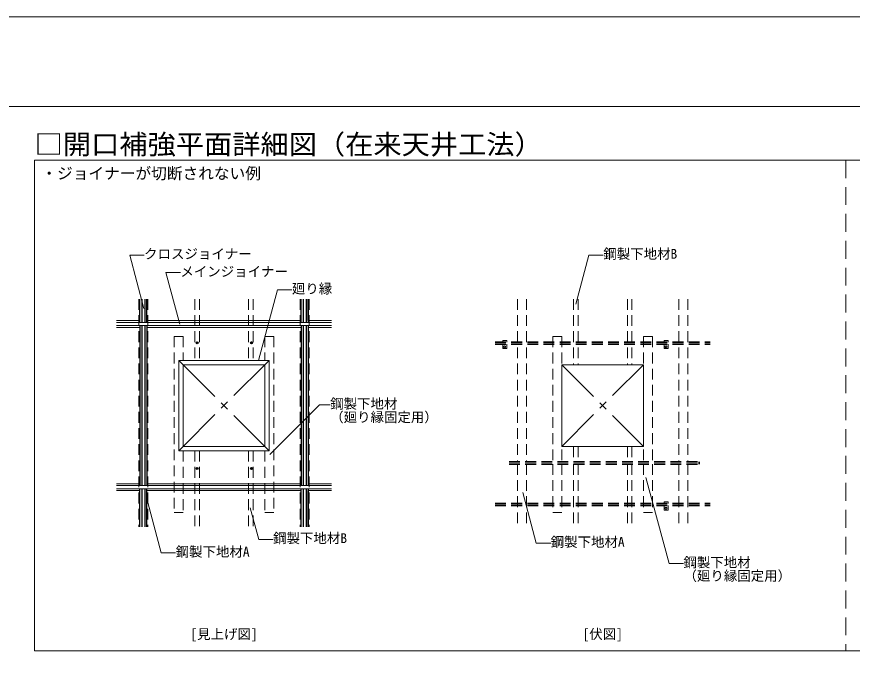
# Model space of a CAD drawing. Units: millimetres on the paper, with parts at other scales. Extents: x -195 to 195, y -140 to 138.
# Drawn here: x 0 to 93.2, y 65.4 to 137.5 of the extents above; entities that cross this region are included whole.
import ezdxf
from ezdxf.enums import TextEntityAlignment as Align

# ---------------------------------------------------------------- set-up
doc = ezdxf.new("R2010")
doc.units = ezdxf.units.MM
for name, pattern in [('CHAIN1', [8, 5, -1, 1, -1]), ('DASHED1', [1.8, 1.2, -0.6]), ('DASHED2', [3, 2, -1])]:
    doc.linetypes.add(name, pattern=pattern)
for name, color, linetype, lineweight in [('8-1_吊り材', 7, 'DASHED1', 18), ('8-2_メインジョイナー', 3, 'Continuous', 18), ('8-3_クロスジョイナー', 2, 'Continuous', 25), ('8-4_野縁', 4, 'DASHED1', 9), ('8-6_文字・矢印', 7, 'Continuous', 18), ('8-7_野縁受け', 6, 'DASHED1', 35), ('8-B_補強金具・金具・その他', 3, 'Continuous', 18), ('8-C_ビス・アンカーボルト・強調図形', 2, 'Continuous', 25), ('8-D_パネル', 4, 'CHAIN1', 9), ('F-3_クロスジョイナー', 3, 'Continuous', 18)]:
    doc.layers.add(name, color=color, linetype=linetype, lineweight=lineweight)
doc.styles.add('ＭＳ ゴシック', font='')
doc.styles.get('ＭＳ ゴシック').set_extended_font_data('MS Gothic')

msp = doc.modelspace()

# ---------------------------------------------------------------- linework, layer by layer
at = {"layer": '8-1_吊り材'}
for p, q in [((54.215, 101.389), (54.215, 101.213)), ((54.675, 101.389), (54.215, 101.389)), ((54.215, 100.473), (54.215, 100.973)), ((54.675, 101.213), (54.675, 101.389)), ((54.675, 100.973), (54.675, 100.473)), ((72.215, 101.389), (72.215, 101.213)), ((72.675, 101.389), (72.215, 101.389)), ((72.215, 100.473), (72.215, 100.973)), ((72.675, 101.213), (72.675, 101.389)), ((72.675, 100.973), (72.675, 100.473)), ((54.675, 100.473), (54.215, 100.473)), ((72.675, 100.473), (72.215, 100.473)), ((72.215, 83.389), (72.215, 83.213)), ((72.675, 83.389), (72.215, 83.389)), ((72.215, 82.473), (72.215, 82.973)), ((72.675, 83.213), (72.675, 83.389)), ((72.675, 82.973), (72.675, 82.473)), ((72.675, 82.473), (72.215, 82.473))]:
    msp.add_line(p, q, dxfattribs=at)
for centre in [(54.445, 100.673), (72.445, 100.673), (72.445, 82.673)]:
    msp.add_circle(centre, 0.1, dxfattribs=at)
at = {"layer": '8-2_メインジョイナー'}
for p, q in [((11.125, 103.605), (13.745, 103.605)), ((14.505, 103.605), (14.625, 103.605)), ((14.625, 103.605), (19.875, 103.605)), ((19.875, 103.605), (20.375, 103.605)), ((20.375, 103.605), (25.875, 103.605)), ((25.875, 103.605), (26.375, 103.605)), ((26.375, 103.605), (31.625, 103.605)), ((31.625, 103.605), (31.745, 103.605)), ((32.505, 103.605), (32.625, 103.605)), ((32.625, 103.605), (35.125, 103.605)), ((11.125, 103.395), (35.125, 103.395)), ((11.125, 103.055), (35.125, 103.055)), ((11.125, 102.845), (13.745, 102.845)), ((14.505, 102.845), (14.625, 102.845)), ((14.625, 102.845), (19.875, 102.845)), ((19.875, 102.845), (20.375, 102.845)), ((20.375, 102.845), (25.875, 102.845)), ((25.875, 102.845), (26.375, 102.845)), ((26.375, 102.845), (31.625, 102.845)), ((31.625, 102.845), (31.745, 102.845)), ((32.505, 102.845), (32.625, 102.845)), ((32.625, 102.845), (35.125, 102.845)), ((11.125, 85.405), (13.625, 85.405)), ((11.125, 85.195), (35.125, 85.195)), ((11.125, 84.855), (35.125, 84.855)), ((13.625, 85.405), (13.745, 85.405)), ((14.505, 85.405), (14.625, 85.405)), ((14.625, 85.405), (17.575, 85.405)), ((17.575, 85.405), (18.575, 85.405)), ((18.575, 85.405), (19.875, 85.405)), ((19.875, 85.405), (20.375, 85.405)), ((20.375, 85.405), (25.875, 85.405)), ((25.875, 85.405), (26.375, 85.405)), ((26.375, 85.405), (27.675, 85.405)), ((27.675, 85.405), (28.675, 85.405)), ((28.675, 85.405), (31.625, 85.405)), ((31.625, 85.405), (31.745, 85.405)), ((32.505, 85.405), (32.625, 85.405)), ((32.625, 85.405), (35.125, 85.405)), ((11.125, 84.645), (13.625, 84.645)), ((13.625, 84.645), (13.745, 84.645)), ((14.505, 84.645), (14.625, 84.645)), ((14.625, 84.645), (17.575, 84.645)), ((17.575, 84.645), (18.575, 84.645)), ((18.575, 84.645), (19.875, 84.645)), ((19.875, 84.645), (20.375, 84.645)), ((20.375, 84.645), (25.875, 84.645)), ((25.875, 84.645), (26.375, 84.645)), ((26.375, 84.645), (27.675, 84.645)), ((27.675, 84.645), (28.675, 84.645)), ((28.675, 84.645), (31.625, 84.645)), ((31.625, 84.645), (31.745, 84.645)), ((32.505, 84.645), (32.625, 84.645)), ((32.625, 84.645), (35.125, 84.645))]:
    msp.add_line(p, q, dxfattribs=at)
at = {"layer": '8-3_クロスジョイナー'}
for p, q in [((13.745, 103.395), (13.745, 106.012)), ((13.955, 106.012), (13.955, 103.395)), ((14.295, 106.012), (14.295, 103.395)), ((14.505, 103.395), (14.505, 106.012)), ((31.745, 103.395), (31.745, 106.012)), ((31.955, 106.012), (31.955, 103.395)), ((32.295, 106.012), (32.295, 103.395)), ((32.505, 103.605), (32.505, 106.012)), ((32.505, 106.012), (32.505, 103.395)), ((13.745, 103.055), (13.745, 85.195)), ((13.955, 103.055), (13.955, 85.195)), ((14.295, 103.055), (14.295, 85.195)), ((14.505, 103.055), (14.505, 85.195)), ((31.745, 103.055), (31.745, 85.195)), ((31.955, 103.055), (31.955, 85.195)), ((32.295, 103.055), (32.295, 85.195)), ((32.505, 103.055), (32.505, 85.195)), ((32.505, 102.845), (32.505, 85.405)), ((13.745, 80.611), (13.745, 84.855)), ((13.955, 84.855), (13.955, 80.611)), ((14.295, 84.855), (14.295, 80.611)), ((14.505, 80.611), (14.505, 84.855)), ((31.745, 80.611), (31.745, 84.855)), ((31.955, 84.855), (31.955, 80.611)), ((32.295, 84.855), (32.295, 80.611)), ((32.505, 84.855), (32.505, 80.611)), ((32.505, 80.611), (32.505, 84.645))]:
    msp.add_line(p, q, dxfattribs=at)
at = {"layer": '8-4_野縁'}
for p, q in [((13.625, 106.012), (13.625, 80.611)), ((14.625, 106.012), (14.625, 80.611)), ((19.875, 106.012), (19.875, 99.137)), ((20.375, 106.012), (20.375, 99.137)), ((25.875, 106.012), (25.875, 99.137)), ((26.375, 106.012), (26.375, 99.137)), ((31.625, 106.012), (31.625, 80.611)), ((32.625, 106.012), (32.625, 80.611)), ((55.875, 106.012), (55.875, 87.842)), ((56.875, 106.012), (56.875, 87.842)), ((62.125, 106.012), (62.125, 98.675)), ((62.625, 106.012), (62.625, 98.675)), ((68.125, 106.012), (68.125, 98.675)), ((68.625, 106.012), (68.625, 98.675)), ((73.875, 106.012), (73.875, 87.842)), ((74.875, 106.012), (74.875, 87.842)), ((17.575, 101.836), (18.575, 101.836)), ((17.575, 101.836), (17.575, 82.201)), ((18.575, 101.836), (18.575, 99.137)), ((27.675, 101.836), (28.675, 101.836)), ((27.675, 101.836), (27.675, 99.175)), ((28.675, 101.836), (28.675, 82.201)), ((59.825, 101.836), (60.825, 101.836)), ((59.825, 101.836), (59.825, 87.842)), ((60.825, 101.836), (60.825, 87.842)), ((69.925, 101.836), (70.925, 101.836)), ((69.925, 101.836), (69.925, 87.842)), ((70.925, 101.836), (70.925, 87.842)), ((62.125, 89.575), (62.125, 87.842)), ((62.625, 89.575), (62.625, 87.842)), ((68.125, 89.575), (68.125, 87.842)), ((68.625, 89.575), (68.625, 87.842)), ((18.575, 89.075), (18.575, 82.201)), ((19.875, 89.075), (19.875, 80.611)), ((20.375, 89.075), (20.375, 80.611)), ((25.875, 89.075), (25.875, 80.611)), ((26.375, 89.075), (26.375, 80.611)), ((27.675, 89.075), (27.675, 82.201)), ((55.875, 87.602), (55.875, 80.611)), ((56.875, 87.602), (56.875, 80.611)), ((59.825, 87.602), (59.825, 82.201)), ((60.825, 87.602), (60.825, 82.201)), ((62.125, 87.602), (62.125, 80.611)), ((62.625, 87.602), (62.625, 80.611)), ((68.125, 87.602), (68.125, 80.611)), ((68.625, 87.602), (68.625, 80.611)), ((69.925, 87.602), (69.925, 82.201)), ((70.925, 87.602), (70.925, 82.201)), ((73.875, 87.602), (73.875, 80.611)), ((74.875, 87.602), (74.875, 80.611)), ((17.575, 82.201), (18.575, 82.201)), ((27.675, 82.201), (28.675, 82.201)), ((59.825, 82.201), (60.825, 82.201)), ((69.925, 82.201), (70.925, 82.201))]:
    msp.add_line(p, q, dxfattribs=at)
at = {"layer": '8-6_文字・矢印'}
for p, q in [((12.604, 110.918), (14.211, 110.918)), ((14.197, 104.97), (12.604, 110.918)), ((16.649, 108.951), (18.257, 108.951)), ((18.19, 103.203), (16.649, 108.951)), ((26.971, 99.137), (29.088, 107.041)), ((29.088, 107.041), (30.696, 107.041)), ((70.203, 86.119), (72.779, 76.505)), ((56.455, 84.423), (57.964, 78.791)), ((14.611, 83.326), (16.12, 77.694)), ((26.054, 82.719), (26.996, 79.204)), ((26.996, 79.204), (28.603, 79.204)), ((57.964, 78.791), (59.571, 78.791)), ((16.12, 77.694), (17.727, 77.694)), ((72.779, 76.505), (74.386, 76.505))]:
    msp.add_line(p, q, dxfattribs=at)
for points in [[(62.359, 105.428), (63.83, 110.918), (65.437, 110.918)], [(28.233, 88.674), (33.763, 94.204), (34.971, 94.204)]]:
    msp.add_lwpolyline(points, dxfattribs=at)
at = {"layer": '8-7_野縁受け'}
for p, q in [((53.375, 101.213), (77.375, 101.213)), ((53.375, 100.973), (77.375, 100.973)), ((54.934, 87.842), (76.124, 87.842)), ((76.124, 87.602), (76.124, 87.842)), ((54.934, 87.602), (76.124, 87.602)), ((53.375, 83.213), (77.375, 83.213)), ((53.375, 82.973), (77.375, 82.973))]:
    msp.add_line(p, q, dxfattribs=at)
at = {"layer": '8-B_補強金具・金具・その他'}
for p, q in [((18.075, 99.137), (18.075, 89.075)), ((28.175, 99.137), (18.075, 99.137)), ((18.575, 98.675), (18.075, 99.137)), ((27.675, 98.675), (28.175, 99.137)), ((18.575, 98.675), (27.675, 98.675)), ((27.675, 98.675), (27.675, 89.575)), ((18.575, 89.575), (18.075, 89.075)), ((27.675, 89.575), (28.175, 89.075))]:
    msp.add_line(p, q, dxfattribs=at)
at = {"layer": '8-B_補強金具・金具・その他', "color": 4, "lineweight": 9}
for p, q in [((18.575, 98.675), (27.675, 98.675)), ((18.575, 89.575), (27.675, 89.575))]:
    msp.add_line(p, q, dxfattribs=at)
at = {"layer": '8-B_補強金具・金具・その他'}
for points in [[(28.175, 99.137), (28.175, 89.075), (18.075, 89.075)], [(27.675, 89.575), (18.575, 89.575), (18.575, 98.675)]]:
    msp.add_lwpolyline(points, dxfattribs=at)
at = {"layer": '8-C_ビス・アンカーボルト・強調図形'}
for p, q in [((20.08, 101.127), (20.103, 101.127)), ((20.103, 101.148), (20.106, 101.144)), ((20.103, 101.127), (20.106, 101.131)), ((20.103, 101.127), (20.111, 101.123)), ((20.115, 101.16), (20.111, 101.151)), ((20.111, 101.151), (20.115, 101.148)), ((20.111, 101.123), (20.115, 101.127)), ((20.136, 101.137), (20.114, 101.137)), ((20.115, 101.182), (20.115, 101.16)), ((20.115, 101.16), (20.118, 101.156)), ((20.115, 101.115), (20.118, 101.119)), ((20.125, 101.148), (20.125, 101.126)), ((20.135, 101.16), (20.132, 101.156)), ((20.135, 101.115), (20.132, 101.119)), ((20.139, 101.151), (20.135, 101.148)), ((20.139, 101.123), (20.135, 101.127)), ((20.135, 101.115), (20.139, 101.123)), ((20.135, 101.092), (20.135, 101.115)), ((20.147, 101.148), (20.139, 101.151)), ((20.147, 101.148), (20.144, 101.144)), ((20.147, 101.127), (20.144, 101.131)), ((20.17, 101.147), (20.147, 101.148)), ((26.14, 101.127), (26.163, 101.127)), ((26.163, 101.148), (26.166, 101.144)), ((26.163, 101.127), (26.166, 101.131)), ((26.163, 101.127), (26.171, 101.123)), ((26.175, 101.16), (26.171, 101.151)), ((26.171, 101.151), (26.175, 101.148)), ((26.171, 101.123), (26.175, 101.127)), ((26.196, 101.137), (26.174, 101.137)), ((26.175, 101.182), (26.175, 101.16)), ((26.175, 101.16), (26.178, 101.156)), ((26.175, 101.115), (26.178, 101.119)), ((26.185, 101.148), (26.185, 101.126)), ((26.195, 101.16), (26.192, 101.156)), ((26.195, 101.115), (26.192, 101.119)), ((26.199, 101.151), (26.195, 101.148)), ((26.199, 101.123), (26.195, 101.127)), ((26.195, 101.115), (26.199, 101.123)), ((26.195, 101.092), (26.195, 101.115)), ((26.207, 101.148), (26.199, 101.151)), ((26.207, 101.148), (26.204, 101.144)), ((26.207, 101.127), (26.204, 101.131)), ((26.23, 101.147), (26.207, 101.148)), ((20.08, 87.123), (20.103, 87.123)), ((20.103, 87.123), (20.111, 87.127)), ((20.103, 87.123), (20.106, 87.119)), ((20.103, 87.102), (20.106, 87.106)), ((20.111, 87.127), (20.115, 87.123)), ((20.111, 87.099), (20.115, 87.102)), ((20.115, 87.09), (20.111, 87.099)), ((20.136, 87.113), (20.114, 87.113)), ((20.115, 87.135), (20.118, 87.131)), ((20.115, 87.09), (20.118, 87.094)), ((20.115, 87.068), (20.115, 87.09)), ((20.125, 87.102), (20.125, 87.124)), ((20.135, 87.135), (20.132, 87.131)), ((20.135, 87.09), (20.132, 87.094)), ((20.135, 87.158), (20.135, 87.135)), ((20.135, 87.135), (20.139, 87.127)), ((20.139, 87.127), (20.135, 87.123)), ((20.139, 87.099), (20.135, 87.102)), ((20.147, 87.102), (20.139, 87.099)), ((20.147, 87.123), (20.144, 87.119)), ((20.147, 87.102), (20.144, 87.106)), ((20.17, 87.103), (20.147, 87.102)), ((26.14, 87.123), (26.163, 87.123)), ((26.163, 87.123), (26.171, 87.127)), ((26.163, 87.123), (26.166, 87.119)), ((26.163, 87.102), (26.166, 87.106)), ((26.171, 87.127), (26.175, 87.123)), ((26.171, 87.099), (26.175, 87.102)), ((26.175, 87.09), (26.171, 87.099)), ((26.196, 87.113), (26.174, 87.113)), ((26.175, 87.135), (26.178, 87.131)), ((26.175, 87.09), (26.178, 87.094)), ((26.175, 87.068), (26.175, 87.09)), ((26.185, 87.102), (26.185, 87.124)), ((26.195, 87.135), (26.192, 87.131)), ((26.195, 87.09), (26.192, 87.094)), ((26.195, 87.158), (26.195, 87.135)), ((26.195, 87.135), (26.199, 87.127)), ((26.199, 87.127), (26.195, 87.123)), ((26.199, 87.099), (26.195, 87.102)), ((26.207, 87.102), (26.199, 87.099)), ((26.207, 87.123), (26.204, 87.119)), ((26.207, 87.102), (26.204, 87.106)), ((26.23, 87.103), (26.207, 87.102))]:
    msp.add_line(p, q, dxfattribs=at)
for points in [[(20.08, 101.147), (20.103, 101.148), (20.111, 101.151)], [(20.115, 101.092), (20.115, 101.115), (20.111, 101.123)], [(20.135, 101.182), (20.135, 101.16), (20.139, 101.151)], [(20.17, 101.127), (20.147, 101.127), (20.139, 101.123)], [(26.14, 101.147), (26.163, 101.148), (26.171, 101.151)], [(26.175, 101.092), (26.175, 101.115), (26.171, 101.123)], [(26.195, 101.182), (26.195, 101.16), (26.199, 101.151)], [(26.23, 101.127), (26.207, 101.127), (26.199, 101.123)], [(20.08, 87.103), (20.103, 87.102), (20.111, 87.099)], [(20.115, 87.158), (20.115, 87.135), (20.111, 87.127)], [(20.135, 87.068), (20.135, 87.09), (20.139, 87.099)], [(20.17, 87.123), (20.147, 87.123), (20.139, 87.127)], [(26.14, 87.103), (26.163, 87.102), (26.171, 87.099)], [(26.175, 87.158), (26.175, 87.135), (26.171, 87.127)], [(26.195, 87.068), (26.195, 87.09), (26.199, 87.099)], [(26.23, 87.123), (26.207, 87.123), (26.199, 87.127)]]:
    msp.add_lwpolyline(points, dxfattribs=at)
for centre in [(20.125, 101.137), (26.185, 101.137), (20.125, 87.113), (26.185, 87.113)]:
    msp.add_circle(centre, 0.11, dxfattribs=at)
for centre, radius, start, end in [((20.125, 101.137), 0.046, 167.57653, 192.42347), ((20.125, 101.137), 0.0229, 162.48255, 197.51745), ((20.125, 101.137), 0.046, 77.57653, 102.42347), ((20.125, 101.137), 0.046, 257.57653, 282.42347), ((20.125, 101.137), 0.0229, 72.48255, 107.51745), ((20.125, 101.137), 0.0229, 252.48255, 287.51745), ((20.125, 101.137), 0.0229, 342.48255, 17.51745), ((20.125, 101.137), 0.046, 347.57653, 12.42347), ((26.185, 101.137), 0.046, 167.57653, 192.42347), ((26.185, 101.137), 0.0229, 162.48255, 197.51745), ((26.185, 101.137), 0.046, 77.57653, 102.42347), ((26.185, 101.137), 0.046, 257.57653, 282.42347), ((26.185, 101.137), 0.0229, 72.48255, 107.51745), ((26.185, 101.137), 0.0229, 252.48255, 287.51745), ((26.185, 101.137), 0.0229, 342.48255, 17.51745), ((26.185, 101.137), 0.046, 347.57653, 12.42347), ((20.125, 87.113), 0.046, 167.57653, 192.42347), ((20.125, 87.113), 0.0229, 162.48255, 197.51745), ((20.125, 87.113), 0.046, 77.57653, 102.42347), ((20.125, 87.113), 0.046, 257.57653, 282.42347), ((20.125, 87.113), 0.0229, 72.48255, 107.51745), ((20.125, 87.113), 0.0229, 252.48255, 287.51745), ((20.125, 87.113), 0.0229, 342.48255, 17.51745), ((20.125, 87.113), 0.046, 347.57653, 12.42347), ((26.185, 87.113), 0.046, 167.57653, 192.42347), ((26.185, 87.113), 0.0229, 162.48255, 197.51745), ((26.185, 87.113), 0.046, 77.57653, 102.42347), ((26.185, 87.113), 0.046, 257.57653, 282.42347), ((26.185, 87.113), 0.0229, 72.48255, 107.51745), ((26.185, 87.113), 0.0229, 252.48255, 287.51745), ((26.185, 87.113), 0.0229, 342.48255, 17.51745), ((26.185, 87.113), 0.046, 347.57653, 12.42347)]:
    msp.add_arc(centre, radius, start, end, dxfattribs=at)
at = {"layer": '8-D_パネル'}
for p, q in [((18.575, 98.675), (27.675, 89.575)), ((18.575, 89.575), (27.675, 98.675)), ((60.825, 98.675), (69.925, 89.575)), ((60.825, 89.575), (69.925, 98.675))]:
    msp.add_line(p, q, dxfattribs=at)
at = {"layer": '8-D_パネル', "linetype": 'Continuous'}
msp.add_lwpolyline([(60.825, 98.675), (69.925, 98.675), (69.925, 89.575), (60.825, 89.575)], close=True, dxfattribs=at)
at = {"layer": 'F-3_クロスジョイナー'}
for p, q in [((-195, 137.5), (195, 137.5)), ((-195, 127.5), (195, 127.5)), ((2, 121.5), (191, 121.5)), ((2, 121.5), (2, 66.75)), ((2, 66.75), (191, 66.75))]:
    msp.add_line(p, q, dxfattribs=at)
at = {"layer": 'F-3_クロスジョイナー', "linetype": 'DASHED2'}
msp.add_line((92.5, 121.5), (92.5, 66.75), dxfattribs=at)
at = {"layer": 'F-3_クロスジョイナー'}
msp.add_lwpolyline([(-195, 137.5), (195, 137.5), (195, -137.5)], dxfattribs=at)

# ---------------------------------------------------------------- texts
at = {"layer": '8-6_文字・矢印', "style": 'ＭＳ ゴシック'}
for s, height, p in [('・ジョイナーが切断されない例', 1.283, (2.75, 119)), ('クロスジョイナー', 1.1, (14.211, 110.168)), ('鋼製下地材B', 1.1, (65.437, 110.168)), ('メインジョイナー', 1.1, (18.257, 108.201)), ('廻り縁', 1.1, (30.696, 106.291)), ('鋼製下地材', 1.1, (34.971, 93.454)), ('（廻り縁固定用）', 1.1, (34.971, 91.954)), ('鋼製下地材B', 1.1, (28.603, 78.454)), ('鋼製下地材A', 1.1, (59.571, 78.041)), ('鋼製下地材A', 1.1, (17.727, 76.944)), ('鋼製下地材', 1.1, (74.386, 75.755)), ('（廻り縁固定用）', 1.1, (74.386, 74.255)), ('[見上げ図]', 1.1, (19.375, 67.75)), ('[伏図]', 1.1, (63.125, 67.75))]:
    msp.add_text(s, height=height, dxfattribs=at).set_placement(p, align=Align.BOTTOM_LEFT)
at = {"layer": 'F-3_クロスジョイナー', "color": 7, "style": 'ＭＳ ゴシック', "width": 1.05}
msp.add_text('□開口補強平面詳細図（在来天井工法）', height=2.199, dxfattribs=at).set_placement((2, 121.5), align=Align.BOTTOM_LEFT)

doc.saveas('drawing.dxf')
